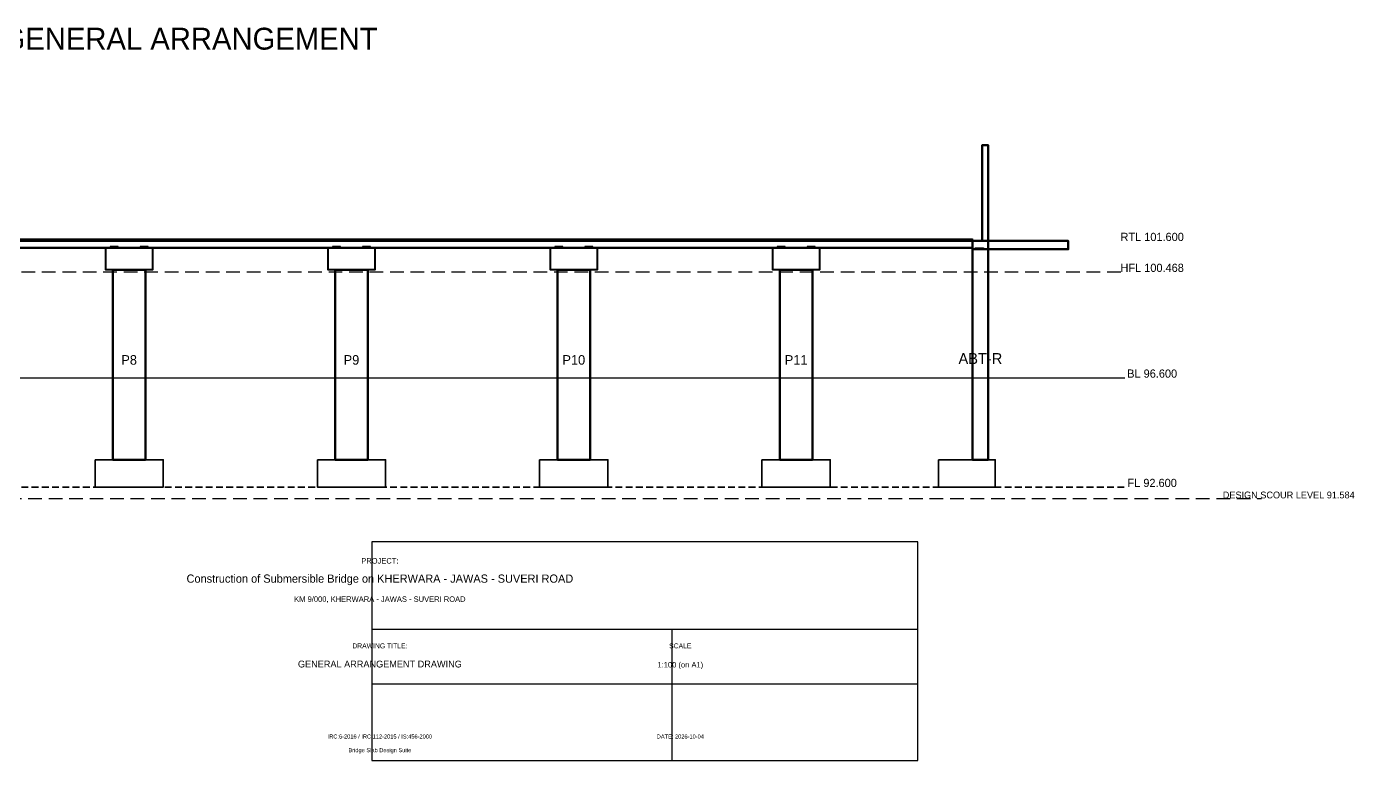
# Model space of a CAD drawing. Header units: metres. Extents: x -26 to 110, y -14 to 129.
# Drawn here: x 61.36 to 109.98, y 102.6 to 129.44 of the extents above; entities that cross this region are included whole.
import ezdxf
from ezdxf.enums import TextEntityAlignment as Align

# ---------------------------------------------------------------- set-up
doc = ezdxf.new("R2010")
doc.units = ezdxf.units.M
doc.linetypes.add('DASHED', pattern=[0.75, 0.5, -0.25])
doc.linetypes.add('HIDDEN', pattern=[0.375, 0.25, -0.125])
for name, color, linetype, lineweight in [('A-TEXT', 7, 'CONTINUOUS', 18), ('A-TITLE', 7, 'CONTINUOUS', 25), ('G-BED', 32, 'CONTINUOUS', 25), ('G-HFL', 150, 'DASHED', 25), ('H-CONC', 253, 'CONTINUOUS', 15), ('S-ABUT', 5, 'CONTINUOUS', 50), ('S-BEARING', 6, 'CONTINUOUS', 30), ('S-DECK', 4, 'CONTINUOUS', 50), ('S-FNDTN', 2, 'HIDDEN', 35), ('S-KERB', 8, 'CONTINUOUS', 25), ('S-PIER', 3, 'CONTINUOUS', 50), ('S-PIERCAP', 3, 'CONTINUOUS', 40)]:
    doc.layers.add(name, color=color, linetype=linetype, lineweight=lineweight)

msp = doc.modelspace()

# ---------------------------------------------------------------- hatches: boundary and pattern name
at = {"layer": 'H-CONC'}
h = msp.add_hatch(dxfattribs=at)
h.set_pattern_fill('ANSI31', color=256, scale=0.05, style=0)
h.set_pattern_definition([])
h.paths.add_polyline_path([(0, 121.6), (96, 121.6), (96, 121.35), (0, 121.35)])
h = msp.add_hatch(dxfattribs=at)
h.set_pattern_fill('ANSI31', color=256, scale=0.04, style=0)
h.set_pattern_definition([])
h.paths.add_polyline_path([(64.52, 120.55), (65.72, 120.55), (65.72, 113.6), (64.52, 113.6)])
h = msp.add_hatch(dxfattribs=at)
h.set_pattern_fill('ANSI31', color=256, scale=0.04, style=0)
h.set_pattern_definition([])
h.paths.add_polyline_path([(72.66, 120.55), (73.86, 120.55), (73.86, 113.6), (72.66, 113.6)])
h = msp.add_hatch(dxfattribs=at)
h.set_pattern_fill('ANSI31', color=256, scale=0.04, style=0)
h.set_pattern_definition([])
h.paths.add_polyline_path([(80.8, 120.55), (82, 120.55), (82, 113.6), (80.8, 113.6)])
h = msp.add_hatch(dxfattribs=at)
h.set_pattern_fill('ANSI31', color=256, scale=0.04, style=0)
h.set_pattern_definition([])
h.paths.add_polyline_path([(88.94, 120.55), (90.14, 120.55), (90.14, 113.6), (88.94, 113.6)])
h = msp.add_hatch(dxfattribs=at)
h.set_pattern_fill('ANSI32', color=256, scale=0.08, style=0)
h.set_pattern_definition([])
h.paths.add_polyline_path([(94.755, 113.6), (96.83, 113.6), (96.83, 112.6), (94.755, 112.6)])

# ---------------------------------------------------------------- linework, layer by layer
at = {"layer": 'A-TITLE', "linetype": 'CONTINUOUS'}
for p, q in [((74, 107.4), (94, 107.4)), ((85, 102.6), (85, 107.4)), ((74, 105.4), (94, 105.4))]:
    msp.add_line(p, q, dxfattribs=at)
msp.add_lwpolyline([(74, 102.6), (94, 102.6), (94, 110.6), (74, 110.6)], close=True, dxfattribs=at)
at = {"layer": 'G-BED', "linetype": 'CONTINUOUS'}
msp.add_line((-5.575, 116.6), (101.575, 116.6), dxfattribs=at)
at = {"layer": 'G-BED', "linetype": 'DASHED'}
msp.add_line((-10.575, 112.184), (106.575, 112.184), dxfattribs=at)
at = {"layer": 'G-HFL', "linetype": 'DASHED'}
msp.add_line((-5.575, 120.468), (101.575, 120.468), dxfattribs=at)
at = {"layer": 'S-ABUT', "linetype": 'CONTINUOUS'}
for points in [[(96.345, 121.6), (96.575, 121.6), (96.575, 125.1), (96.345, 125.1)], [(96, 121.6), (96.575, 121.6), (96.575, 113.6), (96, 113.6)]]:
    msp.add_lwpolyline(points, close=True, dxfattribs=at)
at = {"layer": 'S-BEARING', "linetype": 'CONTINUOUS'}
for points in [[(64.42, 121.35), (64.72, 121.35), (64.72, 121.4), (64.42, 121.4)], [(65.52, 121.35), (65.82, 121.35), (65.82, 121.4), (65.52, 121.4)], [(72.56, 121.35), (72.86, 121.35), (72.86, 121.4), (72.56, 121.4)], [(73.66, 121.35), (73.96, 121.35), (73.96, 121.4), (73.66, 121.4)], [(80.7, 121.35), (81, 121.35), (81, 121.4), (80.7, 121.4)], [(81.8, 121.35), (82.1, 121.35), (82.1, 121.4), (81.8, 121.4)], [(88.84, 121.35), (89.14, 121.35), (89.14, 121.4), (88.84, 121.4)], [(89.94, 121.35), (90.24, 121.35), (90.24, 121.4), (89.94, 121.4)], [(96.1, 121.35), (96.4, 121.35), (96.4, 121.3), (96.1, 121.3)]]:
    msp.add_lwpolyline(points, close=True, dxfattribs=at)
at = {"layer": 'S-DECK', "linetype": 'CONTINUOUS'}
msp.add_line((0, 121.6), (96, 121.6), dxfattribs=at)
for points in [[(0, 121.6), (96, 121.6), (96, 121.35), (0, 121.35)], [(96, 121.6), (99.5, 121.6), (99.5, 121.3), (96, 121.3)]]:
    msp.add_lwpolyline(points, close=True, dxfattribs=at)
at = {"layer": 'S-FNDTN', "linetype": 'HIDDEN'}
msp.add_line((-5.575, 112.6), (101.575, 112.6), dxfattribs=at)
at = {"layer": 'S-FNDTN', "linetype": 'CONTINUOUS'}
for points in [[(63.87, 113.6), (66.37, 113.6), (66.37, 112.6), (63.87, 112.6)], [(72.01, 113.6), (74.51, 113.6), (74.51, 112.6), (72.01, 112.6)], [(80.15, 113.6), (82.65, 113.6), (82.65, 112.6), (80.15, 112.6)], [(88.29, 113.6), (90.79, 113.6), (90.79, 112.6), (88.29, 112.6)], [(94.755, 113.6), (96.83, 113.6), (96.83, 112.6), (94.755, 112.6)]]:
    msp.add_lwpolyline(points, close=True, dxfattribs=at)
at = {"layer": 'S-KERB', "linetype": 'CONTINUOUS'}
msp.add_lwpolyline([(0, 121.675), (96, 121.675), (96, 121.6), (0, 121.6)], close=True, dxfattribs=at)
at = {"layer": 'S-PIER', "linetype": 'CONTINUOUS'}
for points in [[(64.52, 120.55), (65.72, 120.55), (65.72, 113.6), (64.52, 113.6)], [(72.66, 120.55), (73.86, 120.55), (73.86, 113.6), (72.66, 113.6)], [(80.8, 120.55), (82, 120.55), (82, 113.6), (80.8, 113.6)], [(88.94, 120.55), (90.14, 120.55), (90.14, 113.6), (88.94, 113.6)]]:
    msp.add_lwpolyline(points, close=True, dxfattribs=at)
at = {"layer": 'S-PIERCAP', "linetype": 'CONTINUOUS'}
for points in [[(64.27, 121.35), (65.97, 121.35), (65.97, 120.55), (64.27, 120.55)], [(72.41, 121.35), (74.11, 121.35), (74.11, 120.55), (72.41, 120.55)], [(80.55, 121.35), (82.25, 121.35), (82.25, 120.55), (80.55, 120.55)], [(88.69, 121.35), (90.39, 121.35), (90.39, 120.55), (88.69, 120.55)]]:
    msp.add_lwpolyline(points, close=True, dxfattribs=at)

# ---------------------------------------------------------------- texts
at = {"layer": 'A-TEXT'}
for s, height, p in [('Construction of Submersible Bridge on KHERWARA - JAWAS - SUVERI ROAD - GENERAL ARRANGEMENT', 0.8, (48, 128.6)), ('RTL 101.600', 0.3, (102.575, 121.6)), ('P8', 0.35, (65.12, 117.075)), ('P9', 0.35, (73.26, 117.075)), ('P10', 0.35, (81.4, 117.075)), ('P11', 0.35, (89.54, 117.075)), ('ABT-R', 0.4, (96.287, 117.1)), ('FL 92.600', 0.3, (102.575, 112.6))]:
    msp.add_text(s, height=height, dxfattribs=at).set_placement(p, align=Align.CENTER)
at = {"layer": 'A-TITLE'}
for s, height, p in [('PROJECT:', 0.2, (74.3, 109.8)), ('Construction of Submersible Bridge on KHERWARA - JAWAS - SUVERI ROAD', 0.3, (74.3, 109.1)), ('KM 9/000, KHERWARA - JAWAS - SUVERI ROAD', 0.2, (74.3, 108.4)), ('DRAWING TITLE:', 0.18, (74.3, 106.7)), ('SCALE', 0.18, (85.3, 106.7)), ('GENERAL ARRANGEMENT DRAWING', 0.25, (74.3, 106)), ('1:100 (on A1)', 0.2, (85.3, 106)), ('IRC:6-2016 / IRC:112-2015 / IS:456-2000', 0.15, (74.3, 103.4)), ('DATE: 2026-10-04', 0.15, (85.3, 103.4)), ('Bridge Slab Design Suite', 0.15, (74.3, 102.9))]:
    msp.add_text(s, height=height, dxfattribs=at).set_placement(p, align=Align.CENTER)
at = {"layer": 'G-BED'}
for s, height, p in [('BL 96.600', 0.3, (102.575, 116.6)), ('DESIGN SCOUR LEVEL 91.584', 0.25, (107.575, 112.184))]:
    msp.add_text(s, height=height, dxfattribs=at).set_placement(p, align=Align.CENTER)
at = {"layer": 'G-HFL'}
msp.add_text('HFL 100.468', height=0.3, dxfattribs=at).set_placement((102.575, 120.468), align=Align.CENTER)

doc.saveas('drawing.dxf')
